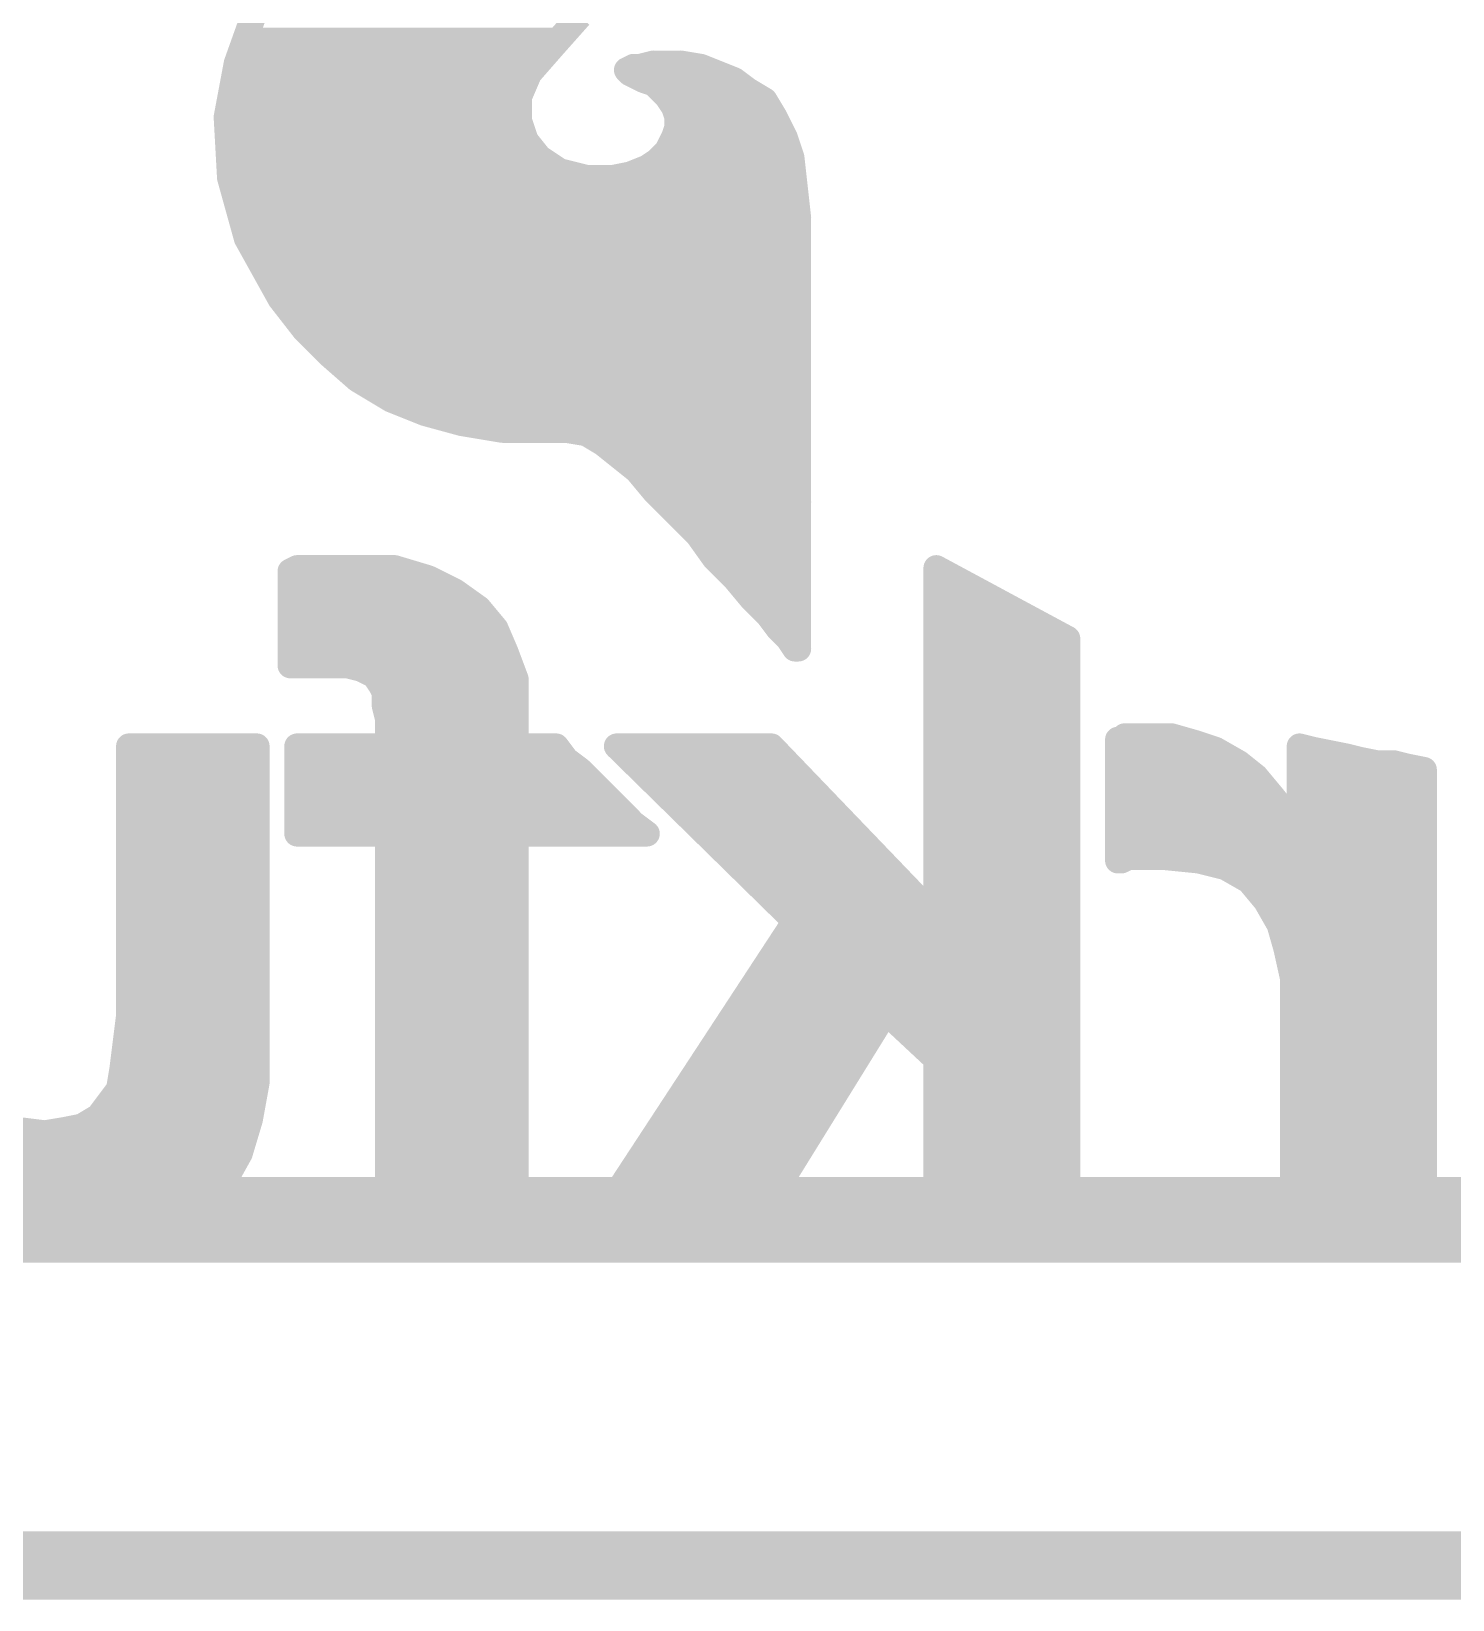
# Model space of a CAD drawing. Extents: x -31 to 86, y -14 to 53.
# Drawn here: x 15.816 to 20.041, y 2.681 to 7.342 of the extents above; entities that cross this region are included whole.
import ezdxf

# ---------------------------------------------------------------- set-up
doc = ezdxf.new("R2010")
doc.units = 0
for name, color, linetype in [('1', 12, 'CONTINUOUS'), ('16', 132, 'CONTINUOUS'), ('21', 41, 'CONTINUOUS'), ('22', 40, 'CONTINUOUS')]:
    doc.layers.add(name, color=color, linetype=linetype)

msp = doc.modelspace()

# ---------------------------------------------------------------- linework, layer by layer
at = {"layer": '1', "const_width": 0.254}
msp.add_lwpolyline([(14.605, 3.81), (29.21, 3.81)], dxfattribs=at)
at = {"layer": '16', "const_width": 0.254}
msp.add_lwpolyline([(14.605, 3.81), (29.21, 3.81)], dxfattribs=at)
at = {"layer": '21', "const_width": 0.2032}
msp.add_lwpolyline([(29.81, 2.7825), (13.87, 2.7825)], dxfattribs=at)
at = {"layer": '22', "const_width": 0.0762}
for points in [[(16.4255, 7.2475), (16.4755, 7.3875)], [(17.4455, 7.3875), (17.3655, 7.2975)], [(16.4497, 7.3152), (17.3812, 7.3152)], [(17.3655, 7.2975), (17.2955, 7.2175)], [(16.3955, 7.0875), (16.4255, 7.2475)], [(16.4239, 7.239), (17.3143, 7.239)], [(17.5855, 7.2275), (17.6055, 7.2375)], [(17.6055, 7.2375), (17.6255, 7.2375)], [(17.6255, 7.2375), (17.6655, 7.2475)], [(17.6315, 7.239), (17.7965, 7.239)], [(17.6655, 7.2475), (17.7455, 7.2475)], [(17.7455, 7.2475), (17.8055, 7.2375)], [(17.8055, 7.2375), (17.8555, 7.2175)], [(17.2955, 7.2175), (17.2655, 7.1475)], [(17.5955, 7.2175), (17.5855, 7.2275)], [(17.6155, 7.2075), (17.5955, 7.2175)], [(17.6355, 7.1975), (17.6155, 7.2075)], [(17.6655, 7.1875), (17.6355, 7.1975)], [(17.6855, 7.1675), (17.6655, 7.1875)], [(17.8555, 7.2175), (17.9055, 7.1975)], [(17.9055, 7.1975), (17.9455, 7.1675)], [(16.4096, 7.1628), (17.2721, 7.1628)], [(17.2655, 7.1475), (17.2655, 7.0775)], [(17.7055, 7.1475), (17.6855, 7.1675)], [(17.6902, 7.1628), (17.9533, 7.1628)], [(17.7255, 7.1175), (17.7055, 7.1475)], [(17.9455, 7.1675), (17.9955, 7.1375)], [(17.7355, 7.0875), (17.7255, 7.1175)], [(17.9955, 7.1375), (18.0255, 7.0875)], [(16.4055, 6.9075), (16.3955, 7.0875)], [(16.3956, 7.0866), (17.2655, 7.0866)], [(17.2655, 7.0775), (17.2855, 7.0175)], [(17.7255, 7.0275), (17.7355, 7.0575)], [(17.7355, 7.0575), (17.7355, 7.0875)], [(17.7355, 7.0866), (18.026, 7.0866)], [(18.0255, 7.0875), (18.0555, 7.0275)], [(16.3998, 7.0104), (17.2912, 7.0104)], [(17.2855, 7.0175), (17.3255, 6.9675)], [(17.7055, 6.9875), (17.7255, 7.0275)], [(17.717, 7.0104), (18.0612, 7.0104)], [(18.0555, 7.0275), (18.0755, 6.9675)], [(17.3255, 6.9675), (17.3855, 6.9275)], [(17.6455, 6.9375), (17.6755, 6.9575)], [(17.6755, 6.9575), (17.7055, 6.9875)], [(18.0755, 6.9675), (18.0855, 6.8775)], [(16.404, 6.9342), (17.3755, 6.9342)], [(17.3855, 6.9275), (17.4655, 6.9075)], [(17.5455, 6.9075), (17.5955, 6.9175)], [(17.5955, 6.9175), (17.6455, 6.9375)], [(17.6373, 6.9342), (18.0792, 6.9342)], [(16.4555, 6.7275), (16.4055, 6.9075)], [(17.4655, 6.9075), (17.5455, 6.9075)], [(18.0855, 6.8775), (18.0955, 6.7875)], [(16.4193, 6.858), (18.0877, 6.858)], [(16.4404, 6.7818), (18.0955, 6.7818)], [(18.0955, 6.7875), (18.0955, 5.5075)], [(16.5555, 6.5475), (16.4555, 6.7275)], [(16.4677, 6.7056), (18.0955, 6.7056)], [(16.51, 6.6294), (18.0955, 6.6294)], [(16.5523, 6.5532), (18.0955, 6.5532)], [(16.6255, 6.4575), (16.5555, 6.5475)], [(16.6103, 6.477), (18.0955, 6.477)], [(16.7055, 6.3775), (16.6255, 6.4575)], [(16.6822, 6.4008), (18.0955, 6.4008)], [(16.7855, 6.3075), (16.7055, 6.3775)], [(16.766, 6.3246), (18.0955, 6.3246)], [(16.8855, 6.2475), (16.7855, 6.3075)], [(16.884, 6.2484), (18.0955, 6.2484)], [(16.9855, 6.2075), (16.8855, 6.2475)], [(17.0955, 6.1775), (16.9855, 6.2075)], [(17.2155, 6.1575), (17.0955, 6.1775)], [(17.1273, 6.1722), (18.0955, 6.1722)], [(17.4055, 6.1575), (17.2155, 6.1575)], [(17.4655, 6.1475), (17.4055, 6.1575)], [(17.5155, 6.1175), (17.4655, 6.1475)], [(17.5655, 6.0775), (17.5155, 6.1175)], [(17.5424, 6.096), (18.0955, 6.096)], [(17.6155, 6.0375), (17.5655, 6.0775)], [(17.6655, 5.9775), (17.6155, 6.0375)], [(17.6303, 6.0198), (18.0955, 6.0198)], [(17.7255, 5.9175), (17.6655, 5.9775)], [(17.6994, 5.9436), (18.0955, 5.9436)], [(17.7955, 5.8475), (17.7255, 5.9175)], [(17.7756, 5.8674), (18.0955, 5.8674)], [(17.8455, 5.7775), (17.7955, 5.8475)], [(17.8357, 5.7912), (18.0955, 5.7912)], [(16.6055, 5.7475), (16.5855, 5.7375)], [(16.8955, 5.7475), (16.6055, 5.7475)], [(16.9955, 5.7175), (16.8955, 5.7475)], [(17.9055, 5.7175), (17.8455, 5.7775)], [(18.8955, 5.5375), (18.5055, 5.7475)], [(18.5055, 5.7475), (18.5055, 4.7075)], [(16.5855, 5.7375), (16.5855, 5.4575)], [(16.5855, 5.715), (17.0005, 5.715)], [(17.0755, 5.6775), (16.9955, 5.7175)], [(17.9555, 5.6575), (17.9055, 5.7175)], [(17.9076, 5.715), (18.0955, 5.715)], [(18.5055, 5.715), (18.5659, 5.715)], [(17.1455, 5.6275), (17.0755, 5.6775)], [(18.0055, 5.6075), (17.9555, 5.6575)], [(16.5855, 5.6388), (17.1297, 5.6388)], [(17.1955, 5.5675), (17.1455, 5.6275)], [(17.9742, 5.6388), (18.0955, 5.6388)], [(18.0355, 5.5675), (18.0055, 5.6075)], [(18.5055, 5.6388), (18.7074, 5.6388)], [(16.5855, 5.5626), (17.1976, 5.5626)], [(17.2255, 5.4975), (17.1955, 5.5675)], [(18.0655, 5.5375), (18.0355, 5.5675)], [(18.0404, 5.5626), (18.0955, 5.5626)], [(18.5055, 5.5626), (18.8489, 5.5626)], [(18.0855, 5.5075), (18.0655, 5.5375)], [(18.8955, 3.7975), (18.8955, 5.5375)], [(16.5855, 5.4864), (17.2297, 5.4864)], [(17.2555, 5.4175), (17.2255, 5.4975)], [(18.0955, 5.5075), (18.0855, 5.5075)], [(18.5055, 5.4864), (18.8955, 5.4864)], [(16.5855, 5.4575), (16.7555, 5.4575)], [(16.7555, 5.4575), (16.7955, 5.4475)], [(16.7955, 5.4475), (16.8155, 5.4375)], [(16.8155, 5.4375), (16.8355, 5.4275)], [(16.8355, 5.4275), (16.8555, 5.3975)], [(17.2555, 5.2175), (17.2555, 5.4175)], [(16.847, 5.4102), (17.2555, 5.4102)], [(16.8555, 5.3975), (16.8655, 5.3775)], [(16.8655, 5.3775), (16.8655, 5.3375)], [(18.5055, 5.4102), (18.8955, 5.4102)], [(16.8655, 5.3375), (16.8755, 5.2975)], [(16.8664, 5.334), (17.2555, 5.334)], [(18.5055, 5.334), (18.8955, 5.334)], [(16.8755, 5.2975), (16.8755, 5.2175)], [(16.8755, 5.2578), (17.2555, 5.2578)], [(18.5055, 5.2578), (18.8955, 5.2578)], [(19.0555, 5.2375), (19.0455, 5.2375)], [(19.0455, 5.2375), (19.0455, 4.8775)], [(19.0655, 5.2475), (19.0555, 5.2375)], [(19.2055, 5.2475), (19.0655, 5.2475)], [(19.2755, 5.2275), (19.2055, 5.2475)], [(16.4855, 5.2175), (16.1055, 5.2175)], [(16.1055, 5.2175), (16.1055, 4.4175)], [(16.4855, 4.2175), (16.4855, 5.2175)], [(16.8755, 5.2175), (16.6055, 5.2175)], [(16.6055, 5.2175), (16.6055, 4.9575)], [(17.3755, 5.2175), (17.2555, 5.2175)], [(17.4055, 5.1775), (17.3755, 5.2175)], [(18.0155, 5.2175), (17.5555, 5.2175)], [(17.5555, 5.2175), (18.0855, 4.6975)], [(18.5055, 4.7075), (18.0155, 5.2175)], [(19.3355, 5.2075), (19.2755, 5.2275)], [(19.4055, 5.1675), (19.3355, 5.2075)], [(19.6255, 5.2075), (19.5855, 5.2175)], [(19.5855, 5.2175), (19.5855, 4.9475)], [(19.6755, 5.1975), (19.6255, 5.2075)], [(19.7255, 5.1875), (19.6755, 5.1975)], [(19.7655, 5.1775), (19.7255, 5.1875)], [(16.1055, 5.1816), (16.4855, 5.1816)], [(16.6055, 5.1816), (17.4024, 5.1816)], [(17.4455, 5.1475), (17.4055, 5.1775)], [(17.4755, 5.1175), (17.4455, 5.1475)], [(17.5921, 5.1816), (18.05, 5.1816)], [(18.5055, 5.1816), (18.8955, 5.1816)], [(19.0455, 5.1816), (19.3808, 5.1816)], [(19.4555, 5.1275), (19.4055, 5.1675)], [(19.5855, 5.1816), (19.7491, 5.1816)], [(19.8155, 5.1675), (19.7655, 5.1775)], [(19.8655, 5.1675), (19.8155, 5.1675)], [(19.9055, 5.1575), (19.8655, 5.1675)], [(19.9555, 5.1475), (19.9055, 5.1575)], [(19.9555, 4.9775), (19.9555, 5.1475)], [(16.1055, 5.1054), (16.4855, 5.1054)], [(16.6055, 5.1054), (17.4876, 5.1054)], [(17.5055, 5.0875), (17.4755, 5.1175)], [(17.6698, 5.1054), (18.1232, 5.1054)], [(18.5055, 5.1054), (18.8955, 5.1054)], [(19.0455, 5.1054), (19.4739, 5.1054)], [(19.5055, 5.0675), (19.4555, 5.1275)], [(19.5855, 5.1054), (19.9555, 5.1054)], [(17.5455, 5.0475), (17.5055, 5.0875)], [(17.5755, 5.0175), (17.5455, 5.0475)], [(19.5455, 5.0175), (19.5055, 5.0675)], [(16.1055, 5.0292), (16.4855, 5.0292)], [(16.6055, 5.0292), (17.5638, 5.0292)], [(17.6055, 4.9875), (17.5755, 5.0175)], [(17.7474, 5.0292), (18.1964, 5.0292)], [(18.5055, 5.0292), (18.8955, 5.0292)], [(19.0455, 5.0292), (19.5361, 5.0292)], [(19.5855, 4.9475), (19.5455, 5.0175)], [(19.5855, 5.0292), (19.9555, 5.0292)], [(16.1055, 4.953), (16.4855, 4.953)], [(16.6055, 4.9575), (16.8755, 4.9575)], [(16.8755, 4.9575), (16.8755, 3.7975)], [(16.8755, 4.953), (17.2555, 4.953)], [(17.2555, 4.9575), (17.6455, 4.9575)], [(17.2555, 4.8075), (17.2555, 4.9575)], [(17.6455, 4.9575), (17.6055, 4.9875)], [(17.8251, 4.953), (18.2696, 4.953)], [(18.5055, 4.953), (18.8955, 4.953)], [(19.0455, 4.953), (19.5824, 4.953)], [(19.5855, 4.953), (19.9555, 4.953)], [(19.9555, 3.7975), (19.9555, 4.9775)], [(16.1055, 4.8768), (16.4855, 4.8768)], [(16.8755, 4.8768), (17.2555, 4.8768)], [(17.9028, 4.8768), (18.3428, 4.8768)], [(18.5055, 4.8768), (18.8955, 4.8768)], [(19.0455, 4.8775), (19.0555, 4.8775)], [(19.0555, 4.8775), (19.0755, 4.8875)], [(19.0755, 4.8875), (19.1855, 4.8875)], [(19.1855, 4.8875), (19.2855, 4.8775)], [(19.2855, 4.8775), (19.3655, 4.8575)], [(19.2883, 4.8768), (19.9555, 4.8768)], [(19.3655, 4.8575), (19.4355, 4.8175)], [(19.4355, 4.8175), (19.4855, 4.7575)], [(16.1055, 4.8006), (16.4855, 4.8006)], [(16.8755, 4.8006), (17.2555, 4.8006)], [(17.2555, 3.7975), (17.2555, 4.8075)], [(17.9804, 4.8006), (18.4161, 4.8006)], [(18.5055, 4.8006), (18.8955, 4.8006)], [(19.4496, 4.8006), (19.9555, 4.8006)], [(16.1055, 4.7244), (16.4855, 4.7244)], [(16.8755, 4.7244), (17.2555, 4.7244)], [(18.0581, 4.7244), (18.4893, 4.7244)], [(18.5055, 4.7244), (18.8955, 4.7244)], [(19.4855, 4.7575), (19.5255, 4.6875)], [(19.5044, 4.7244), (19.9555, 4.7244)], [(18.0855, 4.6975), (17.4955, 3.7975)], [(19.5255, 4.6875), (19.5455, 4.6175)], [(16.1055, 4.6482), (16.4855, 4.6482)], [(16.8755, 4.6482), (17.2555, 4.6482)], [(18.0532, 4.6482), (18.8955, 4.6482)], [(19.5367, 4.6482), (19.9555, 4.6482)], [(19.5455, 4.6175), (19.5655, 4.5275)], [(16.1055, 4.572), (16.4855, 4.572)], [(16.8755, 4.572), (17.2555, 4.572)], [(18.0032, 4.572), (18.8955, 4.572)], [(19.5556, 4.572), (19.9555, 4.572)], [(16.1055, 4.4958), (16.4855, 4.4958)], [(16.8755, 4.4958), (17.2555, 4.4958)], [(17.9533, 4.4958), (18.8955, 4.4958)], [(19.5655, 4.5275), (19.5655, 3.7975)], [(19.5655, 4.4958), (19.9555, 4.4958)], [(16.1055, 4.4175), (16.0955, 4.3375)], [(16.1055, 4.4196), (16.4855, 4.4196)], [(16.8755, 4.4196), (17.2555, 4.4196)], [(17.9033, 4.4196), (18.3506, 4.4196)], [(17.9655, 3.7975), (18.3555, 4.4275)], [(18.3555, 4.4275), (18.5055, 4.2875)], [(18.364, 4.4196), (18.8955, 4.4196)], [(19.5655, 4.4196), (19.9555, 4.4196)], [(16.0955, 4.3375), (16.0855, 4.2575)], [(16.0962, 4.3434), (16.4855, 4.3434)], [(16.8755, 4.3434), (17.2555, 4.3434)], [(17.8534, 4.3434), (18.3034, 4.3434)], [(18.4456, 4.3434), (18.8955, 4.3434)], [(19.5655, 4.3434), (19.9555, 4.3434)], [(16.0855, 4.2575), (16.0755, 4.1975)], [(16.0867, 4.2672), (16.4855, 4.2672)], [(16.8755, 4.2672), (17.2555, 4.2672)], [(17.8034, 4.2672), (18.2563, 4.2672)], [(18.5055, 4.2875), (18.5055, 3.7975)], [(18.5055, 4.2672), (18.8955, 4.2672)], [(19.5655, 4.2672), (19.9555, 4.2672)], [(16.4655, 4.1075), (16.4855, 4.2175)], [(16.0455, 4.1575), (16.0155, 4.1175)], [(16.0755, 4.1975), (16.0455, 4.1575)], [(16.0706, 4.191), (16.4807, 4.191)], [(16.8755, 4.191), (17.2555, 4.191)], [(17.7535, 4.191), (18.2091, 4.191)], [(18.5055, 4.191), (18.8955, 4.191)], [(19.5655, 4.191), (19.9555, 4.191)], [(16.0155, 4.1175), (15.9655, 4.0875)], [(16.011, 4.1148), (16.4668, 4.1148)], [(16.8755, 4.1148), (17.2555, 4.1148)], [(17.7035, 4.1148), (18.1619, 4.1148)], [(18.5055, 4.1148), (18.8955, 4.1148)], [(19.5655, 4.1148), (19.9555, 4.1148)], [(15.8555, 4.0675), (15.7755, 4.0775)], [(15.9155, 4.0775), (15.8555, 4.0675)], [(15.9655, 4.0875), (15.9155, 4.0775)], [(16.4355, 4.0075), (16.4655, 4.1075)], [(15.1655, 4.0386), (16.4448, 4.0386)], [(16.8755, 4.0386), (17.2555, 4.0386)], [(17.6536, 4.0386), (18.1148, 4.0386)], [(18.5055, 4.0386), (18.8955, 4.0386)], [(19.5655, 4.0386), (19.9555, 4.0386)], [(16.3855, 3.9175), (16.4355, 4.0075)], [(15.5689, 3.9624), (16.4104, 3.9624)], [(16.8755, 3.9624), (17.2555, 3.9624)], [(17.6036, 3.9624), (18.0676, 3.9624)], [(18.5055, 3.9624), (18.8955, 3.9624)], [(19.5655, 3.9624), (19.9555, 3.9624)], [(15.6271, 3.8862), (16.349, 3.8862)], [(16.3155, 3.8575), (16.3855, 3.9175)], [(16.8755, 3.8862), (17.2555, 3.8862)], [(17.5537, 3.8862), (18.0204, 3.8862)], [(18.5055, 3.8862), (18.8955, 3.8862)], [(19.5655, 3.8862), (19.9555, 3.8862)], [(16.2255, 3.8075), (16.3155, 3.8575)], [(15.7355, 3.8175), (15.7855, 3.7975)], [(15.7543, 3.81), (16.23, 3.81)], [(15.7855, 3.7975), (15.8455, 3.7775)], [(16.1155, 3.7675), (16.2255, 3.8075)], [(16.8755, 3.81), (17.2555, 3.81)], [(16.8755, 3.7975), (17.2555, 3.7975)], [(17.4955, 3.7975), (17.9655, 3.7975)], [(17.5037, 3.81), (17.9732, 3.81)], [(18.5055, 3.81), (18.8955, 3.81)], [(18.5055, 3.7975), (18.8955, 3.7975)], [(19.5655, 3.81), (19.9555, 3.81)], [(19.5655, 3.7975), (19.9555, 3.7975)], [(15.8455, 3.7775), (15.9155, 3.7675)], [(15.9155, 3.7675), (15.9755, 3.7575)], [(15.9755, 3.7575), (16.1155, 3.7675)]]:
    msp.add_lwpolyline(points, dxfattribs=at)
at = {"layer": '22', "const_width": 0.0381}
for points in [[(16.4497, 7.3342, 1), (16.4497, 7.2961)], [(17.3513, 7.3102, 1), (17.3797, 7.2848)], [(17.3798, 7.285, 1), (17.3512, 7.31)], [(17.3812, 7.2961, 1), (17.3812, 7.3342)], [(16.4239, 7.2581, 1), (16.4239, 7.22)], [(16.4076, 7.2539, 1), (16.4434, 7.2411)], [(16.4442, 7.244, 1), (16.4068, 7.251)], [(17.3143, 7.22, 1), (17.3143, 7.2581)], [(17.6055, 7.2566, 1), (17.6055, 7.2185)], [(17.614, 7.2205, 1), (17.597, 7.2545)], [(17.6209, 7.256, 1), (17.6301, 7.219)], [(17.6315, 7.2581, 1), (17.6315, 7.22)], [(17.6255, 7.2185, 1), (17.6255, 7.2566)], [(17.6655, 7.2666, 1), (17.6655, 7.2285)], [(17.6701, 7.229, 1), (17.6609, 7.266)], [(17.7486, 7.2663, 1), (17.7424, 7.2287)], [(17.7455, 7.2285, 1), (17.7455, 7.2666)], [(17.8126, 7.2552, 1), (17.7984, 7.2198)], [(17.7965, 7.22, 1), (17.7965, 7.2581)], [(17.8024, 7.2187, 1), (17.8086, 7.2563)], [(17.2812, 7.23, 1), (17.3098, 7.205)], [(17.313, 7.21, 1), (17.278, 7.225)], [(17.599, 7.241, 1), (17.572, 7.214)], [(17.577, 7.2445, 1), (17.594, 7.2105)], [(17.604, 7.2345, 1), (17.587, 7.2005)], [(17.582, 7.204, 1), (17.609, 7.231)], [(17.624, 7.2245, 1), (17.607, 7.1905)], [(17.607, 7.1905, 1), (17.624, 7.2245)], [(17.6415, 7.2156, 1), (17.6295, 7.1794)], [(17.627, 7.1805, 1), (17.644, 7.2145)], [(17.679, 7.201, 1), (17.652, 7.174)], [(17.8626, 7.2352, 1), (17.8484, 7.1998)], [(17.8484, 7.1998, 1), (17.8626, 7.2352)], [(17.9169, 7.2127, 1), (17.8941, 7.1823)], [(17.8984, 7.1798, 1), (17.9126, 7.2152)], [(16.4096, 7.1819, 1), (16.4096, 7.1438)], [(17.2845, 7.1475, 1), (17.2464, 7.1475)], [(17.2721, 7.1438, 1), (17.2721, 7.1819)], [(17.6595, 7.1694, 1), (17.6715, 7.2056)], [(17.699, 7.181, 1), (17.672, 7.154)], [(17.6902, 7.1819, 1), (17.6902, 7.1438)], [(17.672, 7.154, 1), (17.699, 7.181)], [(17.7214, 7.1581, 1), (17.6896, 7.1369)], [(17.692, 7.134, 1), (17.719, 7.161)], [(17.9553, 7.1838, 1), (17.9357, 7.1512)], [(17.9341, 7.1523, 1), (17.9569, 7.1827)], [(17.9533, 7.1438, 1), (17.9533, 7.1819)], [(17.248, 7.155, 1), (17.283, 7.14)], [(17.7436, 7.1235, 1), (17.7074, 7.1115)], [(17.7096, 7.1069, 1), (17.7414, 7.1281)], [(18.0118, 7.1473, 1), (17.9792, 7.1277)], [(17.9857, 7.1212, 1), (18.0053, 7.1538)], [(16.4145, 7.0886, 1), (16.3765, 7.0864)], [(16.3768, 7.091, 1), (16.4142, 7.084)], [(16.3956, 7.1057, 1), (16.3956, 7.0676)], [(17.2836, 7.0835, 1), (17.2474, 7.0715)], [(17.2464, 7.0775, 1), (17.2845, 7.0775)], [(17.2655, 7.0676, 1), (17.2655, 7.1057)], [(17.7546, 7.0875, 1), (17.7165, 7.0875)], [(17.7355, 7.1057, 1), (17.7355, 7.0676)], [(17.7174, 7.0815, 1), (17.7536, 7.0935)], [(17.7536, 7.0515, 1), (17.7174, 7.0635)], [(18.0425, 7.096, 1), (18.0085, 7.079)], [(18.0092, 7.0777, 1), (18.0418, 7.0973)], [(18.026, 7.0676, 1), (18.026, 7.1057)], [(16.3998, 7.0295, 1), (16.3998, 6.9914)], [(17.3004, 7.0294, 1), (17.2706, 7.0056)], [(17.2674, 7.0115, 1), (17.3036, 7.0235)], [(17.2912, 6.9914, 1), (17.2912, 7.0295)], [(17.717, 7.0295, 1), (17.717, 6.9914)], [(17.7074, 7.0335, 1), (17.7436, 7.0215)], [(17.7425, 7.019, 1), (17.7085, 7.036)], [(17.7165, 7.0575, 1), (17.7546, 7.0575)], [(18.0736, 7.0335, 1), (18.0374, 7.0215)], [(18.0385, 7.019, 1), (18.0725, 7.036)], [(18.0612, 6.9914, 1), (18.0612, 7.0295)], [(17.3361, 6.9834, 1), (17.3149, 6.9516)], [(17.3106, 6.9556, 1), (17.3404, 6.9794)], [(17.6861, 6.9416, 1), (17.6649, 6.9734)], [(17.6885, 6.996, 1), (17.7225, 6.979)], [(17.719, 6.974, 1), (17.692, 7.001)], [(18.0944, 6.9696, 1), (18.0566, 6.9654)], [(18.0574, 6.9615, 1), (18.0936, 6.9735)], [(16.404, 6.9533, 1), (16.404, 6.9152)], [(17.3901, 6.946, 1), (17.3809, 6.909)], [(17.3749, 6.9116, 1), (17.3961, 6.9434)], [(17.3755, 6.9152, 1), (17.3755, 6.9533)], [(17.5884, 6.9352, 1), (17.6026, 6.8998)], [(17.5992, 6.8988, 1), (17.5918, 6.9362)], [(17.6373, 6.9533, 1), (17.6373, 6.9152)], [(17.6349, 6.9534, 1), (17.6561, 6.9216)], [(17.6526, 6.9198, 1), (17.6384, 6.9552)], [(17.662, 6.971, 1), (17.689, 6.944)], [(18.0792, 6.9152, 1), (18.0792, 6.9533)], [(16.4239, 6.9126, 1), (16.3871, 6.9024)], [(16.3865, 6.9064, 1), (16.4245, 6.9086)], [(17.4655, 6.9266, 1), (17.4655, 6.8885)], [(17.4609, 6.889, 1), (17.4701, 6.926)], [(17.5418, 6.9262, 1), (17.5492, 6.8888)], [(17.5455, 6.8885, 1), (17.5455, 6.9266)], [(18.1044, 6.8796, 1), (18.0666, 6.8754)], [(16.4193, 6.8771, 1), (16.4193, 6.839)], [(18.0666, 6.8754, 1), (18.1044, 6.8796)], [(18.0877, 6.839, 1), (18.0877, 6.8771)], [(16.4404, 6.8009, 1), (16.4404, 6.7628)], [(18.1146, 6.7875, 1), (18.0765, 6.7875)], [(18.0766, 6.7854, 1), (18.1144, 6.7896)], [(18.0955, 6.7628, 1), (18.0955, 6.8009)], [(16.4722, 6.7368, 1), (16.4388, 6.7182)], [(16.4371, 6.7224, 1), (16.4739, 6.7326)], [(16.4677, 6.7247, 1), (16.4677, 6.6866)], [(18.0955, 6.6866, 1), (18.0955, 6.7247)], [(16.51, 6.6485, 1), (16.51, 6.6104)], [(18.0955, 6.6104, 1), (18.0955, 6.6485)], [(16.5523, 6.5723, 1), (16.5523, 6.5342)], [(16.5705, 6.5592, 1), (16.5405, 6.5358)], [(16.5388, 6.5382, 1), (16.5722, 6.5568)], [(18.0955, 6.5342, 1), (18.0955, 6.5723)], [(16.6103, 6.4961, 1), (16.6103, 6.458)], [(16.639, 6.471, 1), (16.612, 6.444)], [(16.6105, 6.4458, 1), (16.6405, 6.4692)], [(18.0955, 6.458, 1), (18.0955, 6.4961)], [(16.6822, 6.4199, 1), (16.6822, 6.3818)], [(18.0955, 6.3818, 1), (18.0955, 6.4199)], [(16.718, 6.3918, 1), (16.693, 6.3632)], [(16.692, 6.364, 1), (16.719, 6.391)], [(16.766, 6.3437, 1), (16.766, 6.3056)], [(16.7953, 6.3238, 1), (16.7757, 6.2912)], [(16.773, 6.2932, 1), (16.798, 6.3218)], [(18.0955, 6.3056, 1), (18.0955, 6.3437)], [(16.884, 6.2675, 1), (16.884, 6.2294)], [(16.8926, 6.2652, 1), (16.8784, 6.2298)], [(16.8757, 6.2312, 1), (16.8953, 6.2638)], [(18.0955, 6.2294, 1), (18.0955, 6.2675)], [(16.9905, 6.2259, 1), (16.9805, 6.1891)], [(16.9784, 6.1898, 1), (16.9926, 6.2252)], [(17.0986, 6.1963, 1), (17.0924, 6.1587)], [(17.0905, 6.1591, 1), (17.1005, 6.1959)], [(17.1273, 6.1913, 1), (17.1273, 6.1532)], [(18.0955, 6.1532, 1), (18.0955, 6.1913)], [(17.2155, 6.1766, 1), (17.2155, 6.1385)], [(17.2124, 6.1387, 1), (17.2186, 6.1763)], [(17.4086, 6.1763, 1), (17.4024, 6.1387)], [(17.4055, 6.1385, 1), (17.4055, 6.1766)], [(17.4753, 6.1638, 1), (17.4557, 6.1312)], [(17.4624, 6.1287, 1), (17.4686, 6.1663)], [(17.5274, 6.1324, 1), (17.5036, 6.1026)], [(17.5057, 6.1012, 1), (17.5253, 6.1338)], [(17.5424, 6.1151, 1), (17.5424, 6.077)], [(17.5774, 6.0924, 1), (17.5536, 6.0626)], [(17.5536, 6.0626, 1), (17.5774, 6.0924)], [(18.0955, 6.077, 1), (18.0955, 6.1151)], [(17.6301, 6.0497, 1), (17.6009, 6.0253)], [(17.6036, 6.0226, 1), (17.6274, 6.0524)], [(17.6303, 6.0389, 1), (17.6303, 6.0008)], [(17.679, 5.991, 1), (17.652, 5.964)], [(18.0955, 6.0008, 1), (18.0955, 6.0389)], [(17.6509, 5.9653, 1), (17.6801, 5.9897)], [(17.6994, 5.9627, 1), (17.6994, 5.9245)], [(18.0955, 5.9245, 1), (18.0955, 5.9627)], [(17.739, 5.931, 1), (17.712, 5.904)], [(17.712, 5.904, 1), (17.739, 5.931)], [(17.7756, 5.8864, 1), (17.7756, 5.8483)], [(17.811, 5.8586, 1), (17.78, 5.8364)], [(17.782, 5.834, 1), (17.809, 5.861)], [(18.0955, 5.8483, 1), (18.0955, 5.8864)], [(17.8357, 5.8102, 1), (17.8357, 5.7721)], [(18.0955, 5.7721, 1), (18.0955, 5.8102)], [(16.6055, 5.7666, 1), (16.6055, 5.7285)], [(16.614, 5.7305, 1), (16.597, 5.7645)], [(16.901, 5.7657, 1), (16.89, 5.7293)], [(16.8955, 5.7285, 1), (16.8955, 5.7666)], [(17.859, 5.791, 1), (17.832, 5.764)], [(17.83, 5.7664, 1), (17.861, 5.7886)], [(18.5145, 5.7643, 1), (18.4965, 5.7307)], [(18.5246, 5.7475, 1), (18.4865, 5.7475)], [(16.6045, 5.7375, 1), (16.5664, 5.7375)], [(16.577, 5.7545, 1), (16.594, 5.7205)], [(16.5855, 5.734, 1), (16.5855, 5.6959)], [(17.004, 5.7345, 1), (16.987, 5.7005)], [(16.99, 5.6993, 1), (17.001, 5.7357)], [(17.0005, 5.6959, 1), (17.0005, 5.734)], [(17.9201, 5.7297, 1), (17.8909, 5.7053)], [(17.9076, 5.734, 1), (17.9076, 5.6959)], [(17.892, 5.704, 1), (17.919, 5.731)], [(18.0955, 5.6959, 1), (18.0955, 5.734)], [(18.5055, 5.734, 1), (18.5055, 5.6959)], [(18.5659, 5.6959, 1), (18.5659, 5.734)], [(17.0866, 5.693, 1), (17.0644, 5.662)], [(17.067, 5.6605, 1), (17.084, 5.6945)], [(17.969, 5.671, 1), (17.942, 5.644)], [(17.9409, 5.6453, 1), (17.9701, 5.6697)], [(16.5855, 5.6579, 1), (16.5855, 5.6198)], [(17.1601, 5.6397, 1), (17.1309, 5.6153)], [(17.1297, 5.6198, 1), (17.1297, 5.6579)], [(17.1344, 5.612, 1), (17.1566, 5.643)], [(17.9742, 5.6579, 1), (17.9742, 5.6198)], [(18.0207, 5.6189, 1), (17.9903, 5.5961)], [(18.0955, 5.6198, 1), (18.0955, 5.6579)], [(18.5055, 5.6579, 1), (18.5055, 5.6198)], [(18.7074, 5.6198, 1), (18.7074, 5.6579)], [(16.5855, 5.5817, 1), (16.5855, 5.5436)], [(17.213, 5.575, 1), (17.178, 5.56)], [(17.1809, 5.5553, 1), (17.2101, 5.5797)], [(17.1976, 5.5436, 1), (17.1976, 5.5817)], [(17.992, 5.594, 1), (18.019, 5.621)], [(18.049, 5.581, 1), (18.022, 5.554)], [(18.0203, 5.5561, 1), (18.0507, 5.5789)], [(18.0404, 5.5817, 1), (18.0404, 5.5436)], [(18.0955, 5.5436, 1), (18.0955, 5.5817)], [(18.5055, 5.5817, 1), (18.5055, 5.5436)], [(18.8489, 5.5436, 1), (18.8489, 5.5817)], [(18.0814, 5.5481, 1), (18.0496, 5.5269)], [(18.052, 5.524, 1), (18.079, 5.551)], [(18.9146, 5.5375, 1), (18.8765, 5.5375)], [(18.8865, 5.5207, 1), (18.9045, 5.5543)], [(16.5855, 5.5055, 1), (16.5855, 5.4674)], [(17.2433, 5.5042, 1), (17.2077, 5.4908)], [(17.208, 5.49, 1), (17.243, 5.505)], [(17.2297, 5.4674, 1), (17.2297, 5.5055)], [(18.0855, 5.5266, 1), (18.0855, 5.4885)], [(18.0696, 5.4969, 1), (18.1014, 5.5181)], [(18.0765, 5.5075, 1), (18.1146, 5.5075)], [(18.0955, 5.4885, 1), (18.0955, 5.5266)], [(18.5055, 5.5055, 1), (18.5055, 5.4674)], [(18.8955, 5.4674, 1), (18.8955, 5.5055)], [(16.5855, 5.4766, 1), (16.5855, 5.4385)], [(16.5664, 5.4575, 1), (16.6045, 5.4575)], [(16.7601, 5.476, 1), (16.7509, 5.439)], [(16.7555, 5.4385, 1), (16.7555, 5.4766)], [(16.804, 5.4645, 1), (16.787, 5.4305)], [(16.7909, 5.429, 1), (16.8001, 5.466)], [(16.824, 5.4545, 1), (16.807, 5.4205)], [(16.807, 5.4205, 1), (16.824, 5.4545)], [(16.8514, 5.4381, 1), (16.8196, 5.4169)], [(16.827, 5.4105, 1), (16.844, 5.4445)], [(17.2746, 5.4175, 1), (17.2365, 5.4175)], [(16.847, 5.4293, 1), (16.847, 5.3912)], [(16.8725, 5.406, 1), (16.8385, 5.389)], [(16.8396, 5.3869, 1), (16.8714, 5.4081)], [(16.8846, 5.3775, 1), (16.8465, 5.3775)], [(17.2377, 5.4108, 1), (17.2733, 5.4242)], [(17.2555, 5.3912, 1), (17.2555, 5.4293)], [(18.5055, 5.4293, 1), (18.5055, 5.3912)], [(18.8955, 5.3912, 1), (18.8955, 5.4293)], [(16.884, 5.3421, 1), (16.847, 5.3329)], [(16.8664, 5.3531, 1), (16.8664, 5.315)], [(16.8485, 5.369, 1), (16.8825, 5.386)], [(17.2555, 5.315, 1), (17.2555, 5.3531)], [(18.5055, 5.3531, 1), (18.5055, 5.315)], [(18.8955, 5.315, 1), (18.8955, 5.3531)], [(16.8465, 5.3375, 1), (16.8846, 5.3375)], [(16.8946, 5.2975, 1), (16.8565, 5.2975)], [(16.857, 5.2929, 1), (16.894, 5.3021)], [(16.8755, 5.2769, 1), (16.8755, 5.2388)], [(17.2555, 5.2388, 1), (17.2555, 5.2769)], [(18.5055, 5.2769, 1), (18.5055, 5.2388)], [(18.8955, 5.2388, 1), (18.8955, 5.2769)], [(19.0646, 5.2375, 1), (19.0265, 5.2375)], [(19.0455, 5.2565, 1), (19.0455, 5.2184)], [(19.042, 5.251, 1), (19.069, 5.224)], [(19.0655, 5.2666, 1), (19.0655, 5.2285)], [(19.079, 5.234, 1), (19.052, 5.261)], [(19.0555, 5.2184, 1), (19.0555, 5.2565)], [(19.2107, 5.2658, 1), (19.2003, 5.2292)], [(19.2055, 5.2285, 1), (19.2055, 5.2666)], [(16.1055, 5.2366, 1), (16.1055, 5.1985)], [(16.1245, 5.2175, 1), (16.0864, 5.2175)], [(16.5046, 5.2175, 1), (16.4665, 5.2175)], [(16.4855, 5.1985, 1), (16.4855, 5.2366)], [(16.6055, 5.2366, 1), (16.6055, 5.1985)], [(16.6245, 5.2175, 1), (16.5864, 5.2175)], [(16.8565, 5.2175, 1), (16.8946, 5.2175)], [(16.8755, 5.1985, 1), (16.8755, 5.2366)], [(17.2555, 5.2366, 1), (17.2555, 5.1985)], [(17.2365, 5.2175, 1), (17.2746, 5.2175)], [(17.3907, 5.2289, 1), (17.3603, 5.2061)], [(17.3755, 5.1985, 1), (17.3755, 5.2366)], [(17.5555, 5.2366, 1), (17.5555, 5.1985)], [(17.5688, 5.2311, 1), (17.5422, 5.2039)], [(18.0292, 5.2307, 1), (18.0018, 5.2043)], [(18.0155, 5.1985, 1), (18.0155, 5.2366)], [(19.2815, 5.2456, 1), (19.2695, 5.2094)], [(19.2703, 5.2092, 1), (19.2807, 5.2458)], [(19.345, 5.224, 1), (19.326, 5.191)], [(19.3295, 5.1894, 1), (19.3415, 5.2256)], [(19.5901, 5.236, 1), (19.5809, 5.199)], [(19.6045, 5.2175, 1), (19.5664, 5.2175)], [(19.6292, 5.2262, 1), (19.6218, 5.1888)], [(19.6209, 5.189, 1), (19.6301, 5.226)], [(19.6792, 5.2162, 1), (19.6718, 5.1788)], [(19.6718, 5.1788, 1), (19.6792, 5.2162)], [(19.7301, 5.206, 1), (19.7209, 5.169)], [(19.7218, 5.1688, 1), (19.7292, 5.2062)], [(16.1055, 5.2007, 1), (16.1055, 5.1626)], [(16.4855, 5.1626, 1), (16.4855, 5.2007)], [(16.6055, 5.2007, 1), (16.6055, 5.1626)], [(17.4169, 5.1927, 1), (17.3941, 5.1623)], [(17.3903, 5.1661, 1), (17.4207, 5.1889)], [(17.4024, 5.1626, 1), (17.4024, 5.2007)], [(17.459, 5.161, 1), (17.432, 5.134)], [(17.4341, 5.1323, 1), (17.4569, 5.1627)], [(17.5921, 5.2007, 1), (17.5921, 5.1626)], [(18.05, 5.1626, 1), (18.05, 5.2007)], [(18.5055, 5.2007, 1), (18.5055, 5.1626)], [(18.8955, 5.1626, 1), (18.8955, 5.2007)], [(19.0455, 5.2007, 1), (19.0455, 5.1626)], [(19.3808, 5.1626, 1), (19.3808, 5.2007)], [(19.4174, 5.1824, 1), (19.3936, 5.1526)], [(19.396, 5.151, 1), (19.415, 5.184)], [(19.5855, 5.2007, 1), (19.5855, 5.1626)], [(19.7692, 5.1962, 1), (19.7618, 5.1588)], [(19.7491, 5.1626, 1), (19.7491, 5.2007)], [(19.7609, 5.159, 1), (19.7701, 5.196)], [(19.8155, 5.1866, 1), (19.8155, 5.1485)], [(19.8118, 5.1488, 1), (19.8192, 5.1862)], [(19.8701, 5.186, 1), (19.8609, 5.149)], [(19.8655, 5.1485, 1), (19.8655, 5.1866)], [(19.9092, 5.1762, 1), (19.9018, 5.1388)], [(19.9009, 5.139, 1), (19.9101, 5.176)], [(19.9746, 5.1475, 1), (19.9365, 5.1475)], [(19.9518, 5.1288, 1), (19.9592, 5.1662)], [(16.1055, 5.1245, 1), (16.1055, 5.0864)], [(16.4855, 5.0864, 1), (16.4855, 5.1245)], [(16.6055, 5.1245, 1), (16.6055, 5.0864)], [(17.489, 5.131, 1), (17.462, 5.104)], [(17.462, 5.104, 1), (17.489, 5.131)], [(17.4876, 5.0864, 1), (17.4876, 5.1245)], [(17.6698, 5.1245, 1), (17.6698, 5.0864)], [(18.1232, 5.0864, 1), (18.1232, 5.1245)], [(18.5055, 5.1245, 1), (18.5055, 5.0864)], [(18.8955, 5.0864, 1), (18.8955, 5.1245)], [(19.0455, 5.1245, 1), (19.0455, 5.0864)], [(19.4701, 5.1397, 1), (19.4409, 5.1153)], [(19.4436, 5.1126, 1), (19.4674, 5.1424)], [(19.4739, 5.0864, 1), (19.4739, 5.1245)], [(19.5855, 5.1245, 1), (19.5855, 5.0864)], [(19.9555, 5.0864, 1), (19.9555, 5.1245)], [(17.519, 5.101, 1), (17.492, 5.074)], [(17.492, 5.074, 1), (17.519, 5.101)], [(17.559, 5.061, 1), (17.532, 5.034)], [(19.5204, 5.0794, 1), (19.4906, 5.0556)], [(19.4909, 5.0553, 1), (19.5201, 5.0797)], [(16.1055, 5.0483, 1), (16.1055, 5.0102)], [(16.4855, 5.0102, 1), (16.4855, 5.0483)], [(16.6055, 5.0483, 1), (16.6055, 5.0102)], [(17.532, 5.034, 1), (17.559, 5.061)], [(17.589, 5.031, 1), (17.562, 5.004)], [(17.562, 5.004, 1), (17.589, 5.031)], [(17.5638, 5.0102, 1), (17.5638, 5.0483)], [(17.7474, 5.0483, 1), (17.7474, 5.0102)], [(18.1964, 5.0102, 1), (18.1964, 5.0483)], [(18.5055, 5.0483, 1), (18.5055, 5.0102)], [(18.8955, 5.0102, 1), (18.8955, 5.0483)], [(19.0455, 5.0483, 1), (19.0455, 5.0102)], [(19.562, 5.027, 1), (19.529, 5.008)], [(19.5306, 5.0056, 1), (19.5604, 5.0294)], [(19.5361, 5.0102, 1), (19.5361, 5.0483)], [(19.5855, 5.0483, 1), (19.5855, 5.0102)], [(19.9555, 5.0102, 1), (19.9555, 5.0483)], [(16.1055, 4.9721, 1), (16.1055, 4.934)], [(16.4855, 4.934, 1), (16.4855, 4.9721)], [(16.6055, 4.9766, 1), (16.6055, 4.9385)], [(16.8755, 4.9721, 1), (16.8755, 4.934)], [(16.8946, 4.9575, 1), (16.8565, 4.9575)], [(16.8755, 4.9385, 1), (16.8755, 4.9766)], [(17.2555, 4.9766, 1), (17.2555, 4.9385)], [(17.2746, 4.9575, 1), (17.2365, 4.9575)], [(17.2555, 4.934, 1), (17.2555, 4.9721)], [(17.6169, 5.0027, 1), (17.5941, 4.9723)], [(17.592, 4.974, 1), (17.619, 5.001)], [(17.6341, 4.9423, 1), (17.6569, 4.9727)], [(17.6455, 4.9385, 1), (17.6455, 4.9766)], [(17.8251, 4.9721, 1), (17.8251, 4.934)], [(18.2696, 4.934, 1), (18.2696, 4.9721)], [(18.5055, 4.9721, 1), (18.5055, 4.934)], [(18.8955, 4.934, 1), (18.8955, 4.9721)], [(19.0455, 4.9721, 1), (19.0455, 4.934)], [(19.5855, 4.9721, 1), (19.5855, 4.934)], [(19.5824, 4.934, 1), (19.5824, 4.9721)], [(19.9746, 4.9775, 1), (19.9365, 4.9775)], [(19.9365, 4.9775, 1), (19.9746, 4.9775)], [(19.9555, 4.934, 1), (19.9555, 4.9721)], [(16.5864, 4.9575, 1), (16.6245, 4.9575)], [(19.5664, 4.9475, 1), (19.6045, 4.9475)], [(19.569, 4.938, 1), (19.602, 4.957)], [(16.1055, 4.8959, 1), (16.1055, 4.8578)], [(16.4855, 4.8578, 1), (16.4855, 4.8959)], [(16.8755, 4.8959, 1), (16.8755, 4.8578)], [(17.2555, 4.8578, 1), (17.2555, 4.8959)], [(17.9028, 4.8959, 1), (17.9028, 4.8578)], [(18.3428, 4.8578, 1), (18.3428, 4.8959)], [(18.5055, 4.8959, 1), (18.5055, 4.8578)], [(18.8955, 4.8578, 1), (18.8955, 4.8959)], [(19.0455, 4.8966, 1), (19.0455, 4.8585)], [(19.0265, 4.8775, 1), (19.0646, 4.8775)], [(19.047, 4.8945, 1), (19.064, 4.8605)], [(19.0555, 4.8585, 1), (19.0555, 4.8966)], [(19.0755, 4.9066, 1), (19.0755, 4.8685)], [(19.084, 4.8705, 1), (19.067, 4.9045)], [(19.1874, 4.9065, 1), (19.1836, 4.8685)], [(19.1855, 4.8685, 1), (19.1855, 4.9066)], [(19.2901, 4.896, 1), (19.2809, 4.859)], [(19.2883, 4.8959, 1), (19.2883, 4.8578)], [(19.2836, 4.8585, 1), (19.2874, 4.8965)], [(19.375, 4.874, 1), (19.356, 4.841)], [(19.3609, 4.839, 1), (19.3701, 4.876)], [(19.9555, 4.8578, 1), (19.9555, 4.8959)], [(19.4501, 4.8297, 1), (19.4209, 4.8053)], [(19.426, 4.801, 1), (19.445, 4.834)], [(16.1055, 4.8197, 1), (16.1055, 4.7816)], [(16.4855, 4.7816, 1), (16.4855, 4.8197)], [(16.8755, 4.8197, 1), (16.8755, 4.7816)], [(17.2746, 4.8075, 1), (17.2365, 4.8075)], [(17.2365, 4.8075, 1), (17.2746, 4.8075)], [(17.2555, 4.7816, 1), (17.2555, 4.8197)], [(17.9804, 4.8197, 1), (17.9804, 4.7816)], [(18.4161, 4.7816, 1), (18.4161, 4.8197)], [(18.5055, 4.8197, 1), (18.5055, 4.7816)], [(18.8955, 4.7816, 1), (18.8955, 4.8197)], [(19.4496, 4.8197, 1), (19.4496, 4.7816)], [(19.9555, 4.7816, 1), (19.9555, 4.8197)], [(16.1055, 4.7435, 1), (16.1055, 4.7054)], [(16.4855, 4.7054, 1), (16.4855, 4.7435)], [(16.8755, 4.7435, 1), (16.8755, 4.7054)], [(17.2555, 4.7054, 1), (17.2555, 4.7435)], [(18.0581, 4.7435, 1), (18.0581, 4.7054)], [(18.5055, 4.7435, 1), (18.5055, 4.7054)], [(18.4893, 4.7054, 1), (18.4893, 4.7435)], [(18.8955, 4.7054, 1), (18.8955, 4.7435)], [(19.502, 4.767, 1), (19.469, 4.748)], [(19.4709, 4.7453, 1), (19.5001, 4.7697)], [(19.5044, 4.7435, 1), (19.5044, 4.7054)], [(19.9555, 4.7054, 1), (19.9555, 4.7435)], [(18.1014, 4.6871, 1), (18.0696, 4.7079)], [(18.0722, 4.6839, 1), (18.0988, 4.7111)], [(18.4865, 4.7075, 1), (18.5246, 4.7075)], [(18.4918, 4.6943, 1), (18.5192, 4.7207)], [(19.5438, 4.6927, 1), (19.5072, 4.6823)], [(19.509, 4.678, 1), (19.542, 4.697)], [(16.1055, 4.6673, 1), (16.1055, 4.6292)], [(16.4855, 4.6292, 1), (16.4855, 4.6673)], [(16.8755, 4.6673, 1), (16.8755, 4.6292)], [(17.2555, 4.6292, 1), (17.2555, 4.6673)], [(18.0532, 4.6673, 1), (18.0532, 4.6292)], [(18.8955, 4.6292, 1), (18.8955, 4.6673)], [(19.5367, 4.6673, 1), (19.5367, 4.6292)], [(19.9555, 4.6292, 1), (19.9555, 4.6673)], [(19.5641, 4.6216, 1), (19.5269, 4.6134)], [(19.5272, 4.6123, 1), (19.5638, 4.6227)], [(16.1055, 4.5911, 1), (16.1055, 4.553)], [(16.4855, 4.553, 1), (16.4855, 4.5911)], [(16.8755, 4.5911, 1), (16.8755, 4.553)], [(17.2555, 4.553, 1), (17.2555, 4.5911)], [(18.0032, 4.5911, 1), (18.0032, 4.553)], [(18.8955, 4.553, 1), (18.8955, 4.5911)], [(19.5556, 4.5911, 1), (19.5556, 4.553)], [(19.9555, 4.553, 1), (19.9555, 4.5911)], [(16.1055, 4.5149, 1), (16.1055, 4.4768)], [(16.4855, 4.4768, 1), (16.4855, 4.5149)], [(16.8755, 4.5149, 1), (16.8755, 4.4768)], [(17.2555, 4.4768, 1), (17.2555, 4.5149)], [(17.9533, 4.5149, 1), (17.9533, 4.4768)], [(18.8955, 4.4768, 1), (18.8955, 4.5149)], [(19.5655, 4.5149, 1), (19.5655, 4.4768)], [(19.5846, 4.5275, 1), (19.5465, 4.5275)], [(19.5469, 4.5234, 1), (19.5841, 4.5316)], [(19.9555, 4.4768, 1), (19.9555, 4.5149)], [(16.1055, 4.4386, 1), (16.1055, 4.4005)], [(16.0864, 4.4175, 1), (16.1245, 4.4175)], [(16.1244, 4.4151, 1), (16.0866, 4.4199)], [(16.4855, 4.4005, 1), (16.4855, 4.4386)], [(16.8755, 4.4386, 1), (16.8755, 4.4005)], [(17.2555, 4.4005, 1), (17.2555, 4.4386)], [(17.9033, 4.4386, 1), (17.9033, 4.4005)], [(18.3685, 4.4414, 1), (18.3425, 4.4136)], [(18.3717, 4.4175, 1), (18.3393, 4.4375)], [(18.364, 4.4386, 1), (18.364, 4.4005)], [(18.3506, 4.4005, 1), (18.3506, 4.4386)], [(18.8955, 4.4005, 1), (18.8955, 4.4386)], [(19.5655, 4.4386, 1), (19.5655, 4.4005)], [(19.9555, 4.4005, 1), (19.9555, 4.4386)], [(16.0766, 4.3399, 1), (16.1144, 4.3351)], [(16.1144, 4.3351, 1), (16.0766, 4.3399)], [(16.0962, 4.3624, 1), (16.0962, 4.3243)], [(16.4855, 4.3243, 1), (16.4855, 4.3624)], [(16.8755, 4.3624, 1), (16.8755, 4.3243)], [(17.2555, 4.3243, 1), (17.2555, 4.3624)], [(17.8534, 4.3624, 1), (17.8534, 4.3243)], [(18.3034, 4.3243, 1), (18.3034, 4.3624)], [(18.4456, 4.3624, 1), (18.4456, 4.3243)], [(18.8955, 4.3243, 1), (18.8955, 4.3624)], [(19.5655, 4.3624, 1), (19.5655, 4.3243)], [(19.9555, 4.3243, 1), (19.9555, 4.3624)], [(16.1043, 4.2544, 1), (16.0667, 4.2606)], [(16.0867, 4.2862, 1), (16.0867, 4.2481)], [(16.4855, 4.2481, 1), (16.4855, 4.2862)], [(16.8755, 4.2862, 1), (16.8755, 4.2481)], [(17.2555, 4.2481, 1), (17.2555, 4.2862)], [(17.8034, 4.2862, 1), (17.8034, 4.2481)], [(18.2563, 4.2481, 1), (18.2563, 4.2862)], [(18.5246, 4.2875, 1), (18.4865, 4.2875)], [(18.5055, 4.2862, 1), (18.5055, 4.2481)], [(18.4925, 4.2736, 1), (18.5185, 4.3014)], [(18.8955, 4.2481, 1), (18.8955, 4.2862)], [(19.5655, 4.2862, 1), (19.5655, 4.2481)], [(19.9555, 4.2481, 1), (19.9555, 4.2862)], [(16.0666, 4.2599, 1), (16.1044, 4.2551)], [(16.5042, 4.2141, 1), (16.4668, 4.2209)], [(16.0607, 4.1461, 1), (16.0303, 4.1689)], [(16.0706, 4.21, 1), (16.0706, 4.1719)], [(16.0567, 4.2006, 1), (16.0943, 4.1944)], [(16.0907, 4.1861, 1), (16.0603, 4.2089)], [(16.4665, 4.2175, 1), (16.5046, 4.2175)], [(16.4807, 4.1719, 1), (16.4807, 4.21)], [(16.8755, 4.21, 1), (16.8755, 4.1719)], [(17.2555, 4.1719, 1), (17.2555, 4.21)], [(17.7535, 4.21, 1), (17.7535, 4.1719)], [(18.2091, 4.1719, 1), (18.2091, 4.21)], [(18.5055, 4.21, 1), (18.5055, 4.1719)], [(18.8955, 4.1719, 1), (18.8955, 4.21)], [(19.5655, 4.21, 1), (19.5655, 4.1719)], [(19.9555, 4.1719, 1), (19.9555, 4.21)], [(16.011, 4.1338, 1), (16.011, 4.0957)], [(16.0253, 4.1012, 1), (16.0057, 4.1338)], [(16.0303, 4.1689, 1), (16.0607, 4.1461)], [(16.4668, 4.0957, 1), (16.4668, 4.1338)], [(16.8755, 4.1338, 1), (16.8755, 4.0957)], [(17.2555, 4.0957, 1), (17.2555, 4.1338)], [(17.7035, 4.1338, 1), (17.7035, 4.0957)], [(18.1619, 4.0957, 1), (18.1619, 4.1338)], [(18.5055, 4.1338, 1), (18.5055, 4.0957)], [(18.8955, 4.0957, 1), (18.8955, 4.1338)], [(19.5655, 4.1338, 1), (19.5655, 4.0957)], [(19.9555, 4.0957, 1), (19.9555, 4.1338)], [(15.8524, 4.0863, 1), (15.8586, 4.0487)], [(15.8531, 4.0486, 1), (15.8579, 4.0864)], [(15.9118, 4.0962, 1), (15.9192, 4.0588)], [(15.9186, 4.0587, 1), (15.9124, 4.0963)], [(15.9557, 4.1038, 1), (15.9753, 4.0712)], [(15.9692, 4.0688, 1), (15.9618, 4.1062)], [(16.0003, 4.1289, 1), (16.0307, 4.1061)], [(16.4468, 4.1109, 1), (16.4842, 4.1041)], [(16.4837, 4.102, 1), (16.4473, 4.113)], [(16.4448, 4.0196, 1), (16.4448, 4.0577)], [(16.8755, 4.0577, 1), (16.8755, 4.0196)], [(17.2555, 4.0196, 1), (17.2555, 4.0577)], [(17.6536, 4.0577, 1), (17.6536, 4.0196)], [(18.1148, 4.0196, 1), (18.1148, 4.0577)], [(18.5055, 4.0577, 1), (18.5055, 4.0196)], [(18.8955, 4.0196, 1), (18.8955, 4.0577)], [(19.5655, 4.0577, 1), (19.5655, 4.0196)], [(19.9555, 4.0196, 1), (19.9555, 4.0577)], [(16.4173, 4.013, 1), (16.4537, 4.002)], [(16.4522, 3.9982, 1), (16.4188, 4.0168)], [(16.4104, 3.9434, 1), (16.4104, 3.9815)], [(16.8755, 3.9815, 1), (16.8755, 3.9434)], [(17.2555, 3.9434, 1), (17.2555, 3.9815)], [(17.6036, 3.9815, 1), (17.6036, 3.9434)], [(18.0676, 3.9434, 1), (18.0676, 3.9815)], [(18.5055, 3.9815, 1), (18.5055, 3.9434)], [(18.8955, 3.9434, 1), (18.8955, 3.9815)], [(19.5655, 3.9815, 1), (19.5655, 3.9434)], [(19.9555, 3.9434, 1), (19.9555, 3.9815)], [(16.349, 3.8672, 1), (16.349, 3.9053)], [(16.3688, 3.9268, 1), (16.4022, 3.9082)], [(16.3979, 3.903, 1), (16.3731, 3.932)], [(16.8755, 3.9053, 1), (16.8755, 3.8672)], [(17.2555, 3.8672, 1), (17.2555, 3.9053)], [(17.5537, 3.9053, 1), (17.5537, 3.8672)], [(18.0204, 3.8672, 1), (18.0204, 3.9053)], [(18.5055, 3.9053, 1), (18.5055, 3.8672)], [(18.8955, 3.8672, 1), (18.8955, 3.9053)], [(19.5655, 3.9053, 1), (19.5655, 3.8672)], [(19.9555, 3.8672, 1), (19.9555, 3.9053)], [(16.3031, 3.872, 1), (16.3279, 3.843)], [(16.3248, 3.8408, 1), (16.3062, 3.8742)], [(15.7784, 3.7798, 1), (15.7926, 3.8152)], [(16.2162, 3.8242, 1), (16.2348, 3.7908)], [(16.232, 3.7896, 1), (16.219, 3.8254)], [(16.23, 3.791, 1), (16.23, 3.8291)], [(16.8755, 3.8291, 1), (16.8755, 3.791)], [(16.8755, 3.8166, 1), (16.8755, 3.7785)], [(17.2555, 3.791, 1), (17.2555, 3.8291)], [(17.2555, 3.7785, 1), (17.2555, 3.8166)], [(17.4955, 3.8166, 1), (17.4955, 3.7785)], [(17.4796, 3.8079, 1), (17.5114, 3.7871)], [(17.5037, 3.8291, 1), (17.5037, 3.791)], [(17.9493, 3.8075, 1), (17.9817, 3.7875)], [(17.9655, 3.7785, 1), (17.9655, 3.8166)], [(17.9732, 3.791, 1), (17.9732, 3.8291)], [(18.5055, 3.8291, 1), (18.5055, 3.791)], [(18.5055, 3.8166, 1), (18.5055, 3.7785)], [(18.8955, 3.791, 1), (18.8955, 3.8291)], [(18.8955, 3.7785, 1), (18.8955, 3.8166)], [(19.5655, 3.8291, 1), (19.5655, 3.791)], [(19.5655, 3.8166, 1), (19.5655, 3.7785)], [(19.9555, 3.791, 1), (19.9555, 3.8291)], [(19.9555, 3.7785, 1), (19.9555, 3.8166)], [(15.8482, 3.7964, 1), (15.8428, 3.7586)], [(15.8395, 3.7594, 1), (15.8515, 3.7956)], [(15.9186, 3.7863, 1), (15.9124, 3.7487)], [(15.9128, 3.7486, 1), (15.9182, 3.7864)], [(15.9741, 3.7765, 1), (15.9769, 3.7385)], [(15.9724, 3.7387, 1), (15.9786, 3.7763)], [(16.109, 3.7854, 1), (16.122, 3.7496)], [(16.1169, 3.7485, 1), (16.1141, 3.7865)], [(16.8565, 3.7975, 1), (16.8946, 3.7975)], [(17.2365, 3.7975, 1), (17.2746, 3.7975)], [(18.4865, 3.7975, 1), (18.5246, 3.7975)], [(18.8765, 3.7975, 1), (18.9146, 3.7975)], [(19.5465, 3.7975, 1), (19.5846, 3.7975)], [(19.9365, 3.7975, 1), (19.9746, 3.7975)]]:
    msp.add_lwpolyline(points, format="xyb", dxfattribs=at)

doc.saveas('drawing.dxf')
